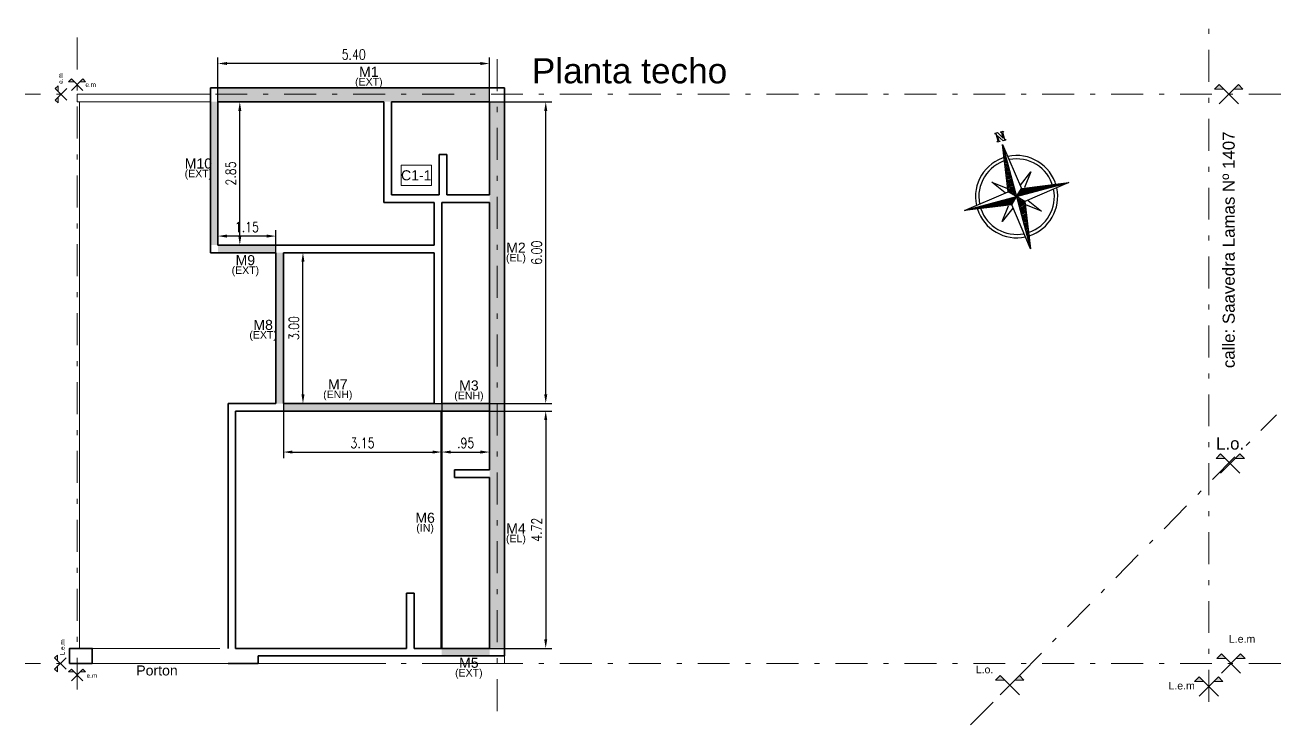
# Model space of a CAD drawing. Header units: millimetres. Extents: x 2761 to 3221, y 1635 to 1962.
# Drawn here: x 2918.22 to 2943.19, y 1858.56 to 1872.47 of the extents above; entities that cross this region are included whole.
import ezdxf
from ezdxf.enums import TextEntityAlignment as Align

# ---------------------------------------------------------------- set-up
doc = ezdxf.new("R2010")
doc.units = ezdxf.units.MM
for name, pattern in [('ACAD_ISO10W100', [18, 12, -3, 0, -3]), ('DASHDOT', [25.4, 12.7, -6.35, 0, -6.35]), ('DASHED', [19.05, 12.7, -6.35])]:
    doc.linetypes.add(name, pattern=pattern)
doc.layers.get('Defpoints').update_dxf_attribs({"lineweight": 5})
for name, color, linetype, lineweight in [('Detalles', 3, 'Continuous', 15), ('Ejes', 3, 'DASHDOT', 13), ('Muros', 6, 'Continuous', 50), ('Muros de la envolvente térmica', 5, 'Continuous', 15), ('Proyecciones', 249, 'DASHED', 0), ('Textos', 3, 'Continuous', 9)]:
    doc.layers.add(name, color=color, linetype=linetype, lineweight=lineweight)
doc.layers.add('No View', color=70, linetype='Continuous', plot=False)
doc.styles.add('cotas', font='romans.shx', dxfattribs={"width": 0.8})
doc.styles.get("Standard").update_dxf_attribs({"font": 'arial.ttf'})
doc.dimstyles.new('Esc 1-100', dxfattribs={"dimtxt": 0.2, "dimasz": 0.18, "dimexe": 0.12, "dimexo": 0, "dimgap": 0.08, "dimtad": 1, "dimzin": 4, "dimdsep": 46, "dimtxsty": 'cotas', "dimcen": 2.5, "dimclrd": 7, "dimclre": 7, "dimclrt": 256, "dimaunit": 1, "dimadec": 3, "dimazin": 0, "dimtfac": 1, "dimtmove": 1, "dimatfit": 3, "dimfxl": 0.12, "dimarcsym": 0})

# ---------------------------------------------------------------- blocks, each defined once
blk = doc.blocks.new('*X5')
at = {"color": 0, "linetype": 'ByBlock'}
for p, q in [((-217.53, 160.5), (-217.53, 160.5)), ((-217.52, 160.498), (-217.52, 160.5)), ((-217.51, 160.497), (-217.51, 160.5)), ((-217.5, 160.496), (-217.5, 160.5)), ((-217.49, 160.494), (-217.49, 160.5)), ((-217.48, 160.493), (-217.48, 160.5)), ((-217.47, 160.491), (-217.47, 160.5)), ((-217.46, 160.49), (-217.46, 160.5)), ((-217.45, 160.488), (-217.45, 160.5)), ((-217.44, 160.487), (-217.44, 160.5)), ((-217.43, 160.486), (-217.43, 160.5)), ((-217.42, 160.484), (-217.42, 160.5)), ((-217.41, 160.483), (-217.41, 160.5)), ((-217.4, 160.481), (-217.4, 160.5)), ((-217.39, 160.48), (-217.39, 160.5)), ((-217.38, 160.478), (-217.38, 160.5)), ((-217.37, 160.477), (-217.37, 160.5)), ((-217.36, 160.476), (-217.36, 160.5)), ((-217.35, 160.474), (-217.35, 160.5)), ((-217.34, 160.473), (-217.34, 160.5)), ((-217.33, 160.471), (-217.33, 160.5)), ((-217.32, 160.47), (-217.32, 160.5)), ((-217.31, 160.468), (-217.31, 160.5)), ((-217.3, 160.467), (-217.3, 160.5)), ((-217.29, 160.466), (-217.29, 160.5)), ((-217.28, 160.464), (-217.28, 160.5)), ((-217.27, 160.463), (-217.27, 160.5)), ((-217.26, 160.461), (-217.26, 160.5)), ((-217.25, 160.46), (-217.25, 160.5)), ((-217.24, 160.458), (-217.24, 160.5)), ((-217.23, 160.457), (-217.23, 160.5)), ((-217.22, 160.456), (-217.22, 160.5)), ((-217.21, 160.454), (-217.21, 160.5)), ((-217.2, 160.453), (-217.2, 160.5)), ((-217.19, 160.451), (-217.19, 160.5)), ((-217.18, 160.45), (-217.18, 160.5)), ((-217.17, 160.448), (-217.17, 160.5)), ((-217.16, 160.447), (-217.16, 160.5)), ((-217.15, 160.446), (-217.15, 160.5)), ((-217.14, 160.444), (-217.14, 160.5)), ((-217.13, 160.443), (-217.13, 160.5)), ((-217.12, 160.441), (-217.12, 160.5)), ((-217.11, 160.44), (-217.11, 160.5)), ((-217.1, 160.438), (-217.1, 160.5)), ((-217.09, 160.441), (-217.09, 160.5)), ((-217.08, 160.451), (-217.08, 160.5)), ((-217.07, 160.461), (-217.07, 160.5)), ((-217.06, 160.471), (-217.06, 160.5)), ((-217.05, 160.481), (-217.05, 160.5)), ((-217.04, 160.491), (-217.04, 160.5))]:
    blk.add_line(p, q, dxfattribs=at)
blk = doc.blocks.new('Sbpln014')
at = {"color": 0, "linetype": 'ByBlock'}
for p, q in [((-0.156, 0.156), (0, 1.25)), ((0, 1.25), (0.156, 0.156)), ((0, 1.25), (0, 0)), ((-0.234, 0.156), (-0.469, 0.469)), ((-0.469, 0.469), (-0.156, 0.234)), ((0.156, 0.234), (0.469, 0.469)), ((0.469, 0.469), (0.234, 0.156)), ((-1.25, 0), (-0.156, 0.156)), ((-0.156, -0.156), (-1.25, 0)), ((0, 0), (-1.25, 0)), ((-0.156, 0.156), (0, 0)), ((-0.156, -0.156), (0, 0)), ((0, 0), (0.156, 0.156)), ((0, 0), (0.156, -0.156)), ((0, 0), (0, -1.25)), ((1.25, 0), (0, 0)), ((0.156, 0.156), (1.25, 0)), ((-0.469, -0.469), (-0.234, -0.156)), ((-0.156, -0.234), (-0.469, -0.469)), ((0, -1.25), (-0.156, -0.156)), ((0.156, -0.156), (0, -1.25)), ((1.25, 0), (0.156, -0.156)), ((0.469, -0.469), (0.156, -0.234)), ((0.234, -0.156), (0.469, -0.469))]:
    blk.add_line(p, q, dxfattribs=at)
blk.add_lwpolyline([(1.348, 0.064), (1.348, 0.044), (1.328, 0.044), (1.328, 0.103), (1.348, 0.103), (1.348, 0.083), (1.523, 0.083), (1.523, 0.103), (1.543, 0.103), (1.543, 0.044), (1.387, -0.053), (1.523, -0.053), (1.523, -0.034), (1.543, -0.034), (1.543, -0.092), (1.523, -0.092), (1.523, -0.073), (1.348, -0.073), (1.348, -0.092), (1.328, -0.092), (1.328, -0.034), (1.484, 0.064), (1.348, 0.064)], dxfattribs=at)
for radius, start, end in [(0.95, 92.5891, 177.4109), (0.873, 93.5464, 176.4536), (0.95, 0, 87.4109), (0.873, 0, 86.4536), (0.95, 182.5891, 267.4109), (0.873, 183.5464, 266.4536), (0.95, 270, 357.4109), (0.873, 270, 356.4536)]:
    blk.add_arc((0, 0), radius, start, end, dxfattribs=at)
for p, xscale, yscale, zscale, rotation in [((-401.25, -542.578), 2.499999999999996, 2.499999999999996, 2.499999999999996, 270), ((-542.578, 401.25), 2.5, 2.5, 2.5, 180), ((401.25, 542.578), 2.5, 2.5, 2.5, 90)]:
    blk.add_blockref('*X5', p, dxfattribs=dict(at, xscale=xscale, yscale=yscale, zscale=zscale, rotation=rotation))
at = {"color": 0, "linetype": 'ByBlock', "xscale": 2.5, "yscale": 2.5, "zscale": 2.5}
blk.add_blockref('*X5', (542.578, -401.25), dxfattribs=at)
blk = doc.blocks.new('*D172')
at = {"layer": 'Defpoints', "color": 0, "transparency": 16777216}
for p in [(2926.508, 1864.948), (2927.458, 1864.948), (2927.458, 1863.983)]:
    blk.add_point(p, dxfattribs=at)
at = {"layer": 'No View', "color": 7, "lineweight": -2, "transparency": 16777216}
for p, q in [((2926.508, 1864.948), (2926.508, 1863.863)), ((2927.458, 1864.948), (2927.458, 1863.863)), ((2926.688, 1863.983), (2927.278, 1863.983))]:
    blk.add_line(p, q, dxfattribs=at)
at = {"layer": 'No View', "color": 7, "transparency": 16777216}
for points in [[(2926.688, 1864.013), (2926.688, 1863.953), (2926.508, 1863.983)], [(2927.278, 1864.013), (2927.278, 1863.953), (2927.458, 1863.983)]]:
    blk.add_solid(points, dxfattribs=at)
at = {"layer": 'No View', "transparency": 16777216, "insert": (2926.983, 1864.163), "char_height": 0.2, "attachment_point": 5, "style": 'cotas'}
blk.add_mtext('.95', dxfattribs=at)
blk = doc.blocks.new('*D173')
at = {"layer": 'Defpoints', "color": 0, "transparency": 16777216}
for p in [(2923.358, 1864.948), (2926.508, 1864.948), (2926.508, 1863.983)]:
    blk.add_point(p, dxfattribs=at)
at = {"layer": 'No View', "color": 7, "lineweight": -2, "transparency": 16777216}
for p, q in [((2923.358, 1864.948), (2923.358, 1863.863)), ((2926.508, 1864.948), (2926.508, 1863.863)), ((2923.538, 1863.983), (2926.328, 1863.983))]:
    blk.add_line(p, q, dxfattribs=at)
at = {"layer": 'No View', "color": 7, "transparency": 16777216}
for points in [[(2923.538, 1864.013), (2923.538, 1863.953), (2923.358, 1863.983)], [(2926.328, 1864.013), (2926.328, 1863.953), (2926.508, 1863.983)]]:
    blk.add_solid(points, dxfattribs=at)
at = {"layer": 'No View', "transparency": 16777216, "insert": (2924.933, 1864.163), "char_height": 0.2, "attachment_point": 5, "style": 'cotas'}
blk.add_mtext('3.15', dxfattribs=at)
blk = doc.blocks.new('*D174')
at = {"layer": 'Defpoints', "color": 0, "transparency": 16777216}
for p in [(2927.458, 1870.948), (2928.575, 1870.948), (2927.458, 1864.948)]:
    blk.add_point(p, dxfattribs=at)
at = {"layer": 'No View', "color": 7, "lineweight": -2, "transparency": 16777216}
for p, q in [((2927.458, 1870.948), (2928.695, 1870.948)), ((2928.575, 1865.128), (2928.575, 1870.768)), ((2927.458, 1864.948), (2928.695, 1864.948))]:
    blk.add_line(p, q, dxfattribs=at)
at = {"layer": 'No View', "color": 7, "transparency": 16777216}
for points in [[(2928.545, 1870.768), (2928.605, 1870.768), (2928.575, 1870.948)], [(2928.545, 1865.128), (2928.605, 1865.128), (2928.575, 1864.948)]]:
    blk.add_solid(points, dxfattribs=at)
at = {"layer": 'No View', "transparency": 16777216, "insert": (2928.395, 1867.948), "char_height": 0.2, "attachment_point": 5, "rotation": 90, "style": 'cotas'}
blk.add_mtext('6.00', dxfattribs=at)
blk = doc.blocks.new('*D175')
at = {"layer": 'Defpoints', "color": 0, "transparency": 16777216}
for p in [(2922.058, 1871.71), (2922.058, 1870.948), (2927.458, 1870.948)]:
    blk.add_point(p, dxfattribs=at)
at = {"layer": 'No View', "color": 7, "lineweight": -2, "transparency": 16777216}
for p, q in [((2922.058, 1870.948), (2922.058, 1871.83)), ((2927.278, 1871.71), (2922.238, 1871.71)), ((2927.458, 1870.948), (2927.458, 1871.83))]:
    blk.add_line(p, q, dxfattribs=at)
at = {"layer": 'No View', "color": 7, "transparency": 16777216}
for points in [[(2922.238, 1871.74), (2922.238, 1871.68), (2922.058, 1871.71)], [(2927.278, 1871.74), (2927.278, 1871.68), (2927.458, 1871.71)]]:
    blk.add_solid(points, dxfattribs=at)
at = {"layer": 'No View', "transparency": 16777216, "insert": (2924.758, 1871.89), "char_height": 0.2, "attachment_point": 5, "style": 'cotas'}
blk.add_mtext('5.40', dxfattribs=at)
blk = doc.blocks.new('*D176')
at = {"layer": 'Defpoints', "color": 0, "transparency": 16777216}
for p in [(2922.058, 1870.948), (2922.493, 1870.948), (2922.058, 1868.098)]:
    blk.add_point(p, dxfattribs=at)
at = {"layer": 'No View', "color": 7, "lineweight": -2, "transparency": 16777216}
for p, q in [((2922.058, 1870.948), (2922.613, 1870.948)), ((2922.493, 1868.278), (2922.493, 1870.768)), ((2922.058, 1868.098), (2922.613, 1868.098))]:
    blk.add_line(p, q, dxfattribs=at)
at = {"layer": 'No View', "color": 7, "transparency": 16777216}
for points in [[(2922.463, 1870.768), (2922.523, 1870.768), (2922.493, 1870.948)], [(2922.463, 1868.278), (2922.523, 1868.278), (2922.493, 1868.098)]]:
    blk.add_solid(points, dxfattribs=at)
at = {"layer": 'No View', "transparency": 16777216, "insert": (2922.313, 1869.523), "char_height": 0.2, "attachment_point": 5, "rotation": 90, "style": 'cotas'}
blk.add_mtext('2.85', dxfattribs=at)
blk = doc.blocks.new('*D177')
at = {"layer": 'Defpoints', "color": 0, "transparency": 16777216}
for p in [(2923.358, 1867.948), (2923.748, 1867.948), (2923.358, 1864.948)]:
    blk.add_point(p, dxfattribs=at)
at = {"layer": 'No View', "color": 7, "lineweight": -2, "transparency": 16777216}
for p, q in [((2923.358, 1867.948), (2923.868, 1867.948)), ((2923.748, 1865.128), (2923.748, 1867.768)), ((2923.358, 1864.948), (2923.868, 1864.948))]:
    blk.add_line(p, q, dxfattribs=at)
at = {"layer": 'No View', "color": 7, "transparency": 16777216}
for points in [[(2923.718, 1867.768), (2923.778, 1867.768), (2923.748, 1867.948)], [(2923.718, 1865.128), (2923.778, 1865.128), (2923.748, 1864.948)]]:
    blk.add_solid(points, dxfattribs=at)
at = {"layer": 'No View', "transparency": 16777216, "insert": (2923.568, 1866.448), "char_height": 0.2, "attachment_point": 5, "rotation": 90, "style": 'cotas'}
blk.add_mtext('3.00', dxfattribs=at)
blk = doc.blocks.new('*D178')
at = {"layer": 'Defpoints', "color": 0, "transparency": 16777216}
for p in [(2922.058, 1868.278), (2922.058, 1868.098), (2923.208, 1867.948)]:
    blk.add_point(p, dxfattribs=at)
at = {"layer": 'No View', "color": 7, "lineweight": -2, "transparency": 16777216}
for p, q in [((2922.058, 1868.098), (2922.058, 1868.398)), ((2923.208, 1867.948), (2923.208, 1868.398)), ((2923.028, 1868.278), (2922.238, 1868.278))]:
    blk.add_line(p, q, dxfattribs=at)
at = {"layer": 'No View', "color": 7, "transparency": 16777216}
for points in [[(2922.238, 1868.308), (2922.238, 1868.248), (2922.058, 1868.278)], [(2923.028, 1868.308), (2923.028, 1868.248), (2923.208, 1868.278)]]:
    blk.add_solid(points, dxfattribs=at)
at = {"layer": 'No View', "transparency": 16777216, "insert": (2922.633, 1868.458), "char_height": 0.2, "attachment_point": 5, "style": 'cotas'}
blk.add_mtext('1.15', dxfattribs=at)
blk = doc.blocks.new('*D179')
at = {"layer": 'Defpoints', "color": 0, "transparency": 16777216}
for p in [(2927.458, 1864.798), (2927.458, 1860.078), (2928.575, 1860.078)]:
    blk.add_point(p, dxfattribs=at)
at = {"layer": 'No View', "color": 7, "lineweight": -2, "transparency": 16777216}
for p, q in [((2927.458, 1864.798), (2928.695, 1864.798)), ((2928.575, 1864.618), (2928.575, 1860.258)), ((2927.458, 1860.078), (2928.695, 1860.078))]:
    blk.add_line(p, q, dxfattribs=at)
at = {"layer": 'No View', "color": 7, "transparency": 16777216}
for points in [[(2928.545, 1864.618), (2928.605, 1864.618), (2928.575, 1864.798)], [(2928.545, 1860.258), (2928.605, 1860.258), (2928.575, 1860.078)]]:
    blk.add_solid(points, dxfattribs=at)
at = {"layer": 'No View', "transparency": 16777216, "insert": (2928.395, 1862.438), "char_height": 0.2, "attachment_point": 5, "rotation": 90, "style": 'cotas'}
blk.add_mtext('4.72', dxfattribs=at)

msp = doc.modelspace()

# ---------------------------------------------------------------- hatches: boundary and pattern name
at = {"layer": 'Muros de la envolvente térmica', "lineweight": 20}
h = msp.add_hatch(color=256, dxfattribs=at)
h.dxf.hatch_style = 1
h.paths.add_polyline_path([(2923.208, 1868.098), (2922.058, 1868.098), (2922.058, 1867.948), (2923.208, 1867.948)])
h.paths.add_polyline_path([(2922.058, 1870.948), (2921.908, 1870.949), (2921.908, 1868.098), (2922.058, 1868.098)])
h.paths.add_polyline_path([(2923.358, 1867.948), (2923.208, 1867.948), (2923.208, 1864.948), (2923.358, 1864.948)])
h.paths.add_polyline_path([(2927.458, 1860.078), (2926.508, 1860.078), (2926.508, 1859.928), (2927.458, 1859.928)])
h.paths.add_polyline_path([(2927.608, 1870.948), (2927.458, 1870.948), (2927.458, 1869.098), (2927.458, 1868.948), (2927.458, 1864.948), (2927.608, 1864.948)])
h.paths.add_polyline_path([(2927.758, 1870.948), (2927.608, 1870.948), (2927.608, 1864.948), (2927.758, 1864.948)])
h.paths.add_polyline_path([(2927.458, 1871.099), (2922.058, 1871.099), (2922.058, 1870.948), (2925.358, 1870.948), (2925.508, 1870.948), (2927.458, 1870.948)])
h.paths.add_polyline_path([(2927.458, 1871.228), (2922.058, 1871.228), (2922.058, 1871.099), (2927.458, 1871.099)])
h = msp.add_hatch(color=256, dxfattribs=at)
h.dxf.hatch_style = 1
h.paths.add_polyline_path([(2926.508, 1864.798), (2926.488, 1864.798), (2926.488, 1860.078), (2926.508, 1860.078)])
h.paths.add_polyline_path([(2927.758, 1864.948), (2927.608, 1864.948), (2927.608, 1860.078), (2927.758, 1860.078)])
h.paths.add_polyline_path([(2927.458, 1864.948), (2926.508, 1864.948), (2926.358, 1864.948), (2923.358, 1864.948), (2923.358, 1864.798), (2927.458, 1864.798)])
h.paths.add_polyline_path([(2927.458, 1860.078), (2927.608, 1860.078), (2927.608, 1864.948), (2927.458, 1864.948), (2927.458, 1863.628)])
at = {"layer": 'Textos', "true_color": 0xc7c8ca}
h = msp.add_hatch(color=9, dxfattribs=at)
h.paths.add_polyline_path([(2919.143, 1871.404), (2919.089, 1871.348), (2919.198, 1871.348)])
h.paths.add_polyline_path([(2919.373, 1871.404), (2919.318, 1871.348), (2919.427, 1871.348)])
h = msp.add_hatch(color=9, dxfattribs=at)
h.paths.add_polyline_path([(2918.823, 1870.984), (2918.878, 1870.93), (2918.878, 1871.039)])
h.paths.add_polyline_path([(2918.823, 1871.214), (2918.878, 1871.159), (2918.878, 1871.267)])
h = msp.add_hatch(color=9, dxfattribs=at)
h.paths.add_polyline_path([(2941.962, 1871.291), (2941.872, 1871.199), (2942.054, 1871.199)])
h.paths.add_polyline_path([(2942.346, 1871.291), (2942.254, 1871.199), (2942.435, 1871.199)])
at = {"layer": 'Textos', "lineweight": 18, "true_color": 0xc7c8ca}
h = msp.add_hatch(color=9, dxfattribs=at)
h.paths.add_polyline_path([(2941.994, 1863.946), (2941.904, 1863.854), (2942.086, 1863.854)])
h.paths.add_polyline_path([(2942.378, 1863.946), (2942.286, 1863.854), (2942.467, 1863.854)])
at = {"layer": 'Textos', "true_color": 0xc7c8ca}
h = msp.add_hatch(color=9, dxfattribs=at)
h.paths.add_polyline_path([(2918.811, 1859.664), (2918.866, 1859.61), (2918.866, 1859.719)])
h.paths.add_polyline_path([(2918.811, 1859.894), (2918.866, 1859.839), (2918.866, 1859.947)])
h = msp.add_hatch(color=9, dxfattribs=at)
h.paths.add_polyline_path([(2942.008, 1859.97), (2941.918, 1859.878), (2942.1, 1859.878)])
h.paths.add_polyline_path([(2942.392, 1859.97), (2942.3, 1859.878), (2942.481, 1859.878)])
h = msp.add_hatch(color=9, dxfattribs=at)
h.paths.add_polyline_path([(2919.143, 1859.666), (2919.089, 1859.611), (2919.198, 1859.611)])
h.paths.add_polyline_path([(2919.373, 1859.666), (2919.318, 1859.611), (2919.427, 1859.611)])
h = msp.add_hatch(color=9, dxfattribs=at)
h.paths.add_polyline_path([(2937.608, 1859.538), (2937.519, 1859.446), (2937.7, 1859.446)])
h.paths.add_polyline_path([(2937.992, 1859.538), (2937.9, 1859.446), (2938.082, 1859.446)])
h = msp.add_hatch(color=9, dxfattribs=at)
h.paths.add_polyline_path([(2941.565, 1859.514), (2941.476, 1859.422), (2941.657, 1859.422)])
h.paths.add_polyline_path([(2941.949, 1859.514), (2941.857, 1859.422), (2942.039, 1859.422)])

# ---------------------------------------------------------------- linework, layer by layer
at = {"layer": 'Detalles', "color": 9, "lineweight": 20, "true_color": 0xc7c8ca}
msp.add_line((2919.308, 1870.949), (2919.308, 1860.079), dxfattribs=at)
at = {"layer": 'Ejes', "color": 9, "ltscale": 0.05, "true_color": 0xc7c8ca}
for p, q in [((2941.757, 1859.015), (2941.757, 1872.474)), ((2919.258, 1872.224), (2919.258, 1859.015)), ((2927.608, 1871.798), (2927.608, 1858.701)), ((2943.192, 1871.099), (2918.224, 1871.099)), ((2937.023, 1858.557), (2943.103, 1864.724)), ((2943.192, 1859.779), (2918.224, 1859.779))]:
    msp.add_line(p, q, dxfattribs=at)
at = {"layer": 'Muros', "color": 9, "lineweight": 20, "true_color": 0xc7c8ca}
for p, q in [((2921.908, 1871.099), (2919.258, 1871.099)), ((2919.258, 1871.099), (2919.258, 1870.949)), ((2921.908, 1870.949), (2919.258, 1870.949))]:
    msp.add_line(p, q, dxfattribs=at)
at = {"layer": 'Muros', "color": 9, "lineweight": 35, "true_color": 0xc7c8ca}
for p, q in [((2927.758, 1871.228), (2921.908, 1871.228)), ((2921.908, 1871.228), (2921.908, 1867.948)), ((2927.758, 1871.228), (2927.758, 1859.928)), ((2925.358, 1870.948), (2922.058, 1870.948)), ((2922.058, 1868.098), (2922.058, 1870.948)), ((2925.358, 1870.948), (2925.358, 1868.948)), ((2927.458, 1870.948), (2925.508, 1870.948)), ((2925.508, 1870.948), (2925.508, 1869.098)), ((2927.458, 1870.948), (2927.458, 1869.098)), ((2926.458, 1869.098), (2926.458, 1869.898)), ((2926.458, 1869.898), (2926.608, 1869.898)), ((2926.608, 1869.098), (2926.608, 1869.898)), ((2925.508, 1869.098), (2926.458, 1869.098)), ((2926.608, 1869.098), (2927.458, 1869.098)), ((2925.358, 1868.948), (2926.358, 1868.948)), ((2926.358, 1868.948), (2926.358, 1868.098)), ((2926.508, 1868.948), (2926.508, 1864.948)), ((2926.508, 1868.948), (2926.608, 1868.948)), ((2926.608, 1868.948), (2927.458, 1868.948)), ((2927.458, 1868.948), (2927.458, 1863.628)), ((2922.058, 1868.098), (2926.358, 1868.098)), ((2926.508, 1868.098), (2926.508, 1867.948)), ((2921.908, 1867.948), (2923.208, 1867.948)), ((2923.208, 1867.948), (2923.208, 1864.948)), ((2923.358, 1867.948), (2923.358, 1864.948)), ((2923.358, 1867.948), (2926.358, 1867.948)), ((2926.358, 1867.948), (2926.358, 1864.948)), ((2922.258, 1864.948), (2922.258, 1860.078)), ((2923.208, 1864.948), (2922.258, 1864.948)), ((2926.358, 1864.948), (2923.358, 1864.948)), ((2927.458, 1864.948), (2926.508, 1864.948)), ((2922.408, 1864.798), (2922.408, 1860.078)), ((2927.458, 1864.798), (2922.408, 1864.798)), ((2926.758, 1863.628), (2926.758, 1863.478)), ((2927.458, 1863.628), (2926.758, 1863.628)), ((2926.759, 1863.478), (2926.758, 1863.478)), ((2927.458, 1863.478), (2926.759, 1863.478)), ((2927.458, 1863.478), (2927.458, 1860.078)), ((2925.808, 1861.177), (2925.808, 1860.078)), ((2925.958, 1861.177), (2925.808, 1861.177)), ((2925.958, 1861.177), (2925.958, 1860.078)), ((2922.408, 1860.078), (2925.808, 1860.078)), ((2922.858, 1859.928), (2927.758, 1859.928)), ((2927.458, 1860.078), (2925.958, 1860.078))]:
    msp.add_line(p, q, dxfattribs=at)
for points in [[(2919.108, 1859.779), (2919.558, 1859.779), (2919.558, 1860.079), (2919.108, 1860.079), (2919.108, 1859.779)], [(2922.258, 1859.779), (2922.858, 1859.779), (2922.858, 1859.928)]]:
    msp.add_lwpolyline(points, dxfattribs=at)
at = {"layer": 'No View'}
for p, q in [((2923.358, 1864.948), (2923.358, 1864.798)), ((2926.358, 1864.948), (2926.508, 1864.948)), ((2927.458, 1864.948), (2927.758, 1864.948)), ((2926.488, 1864.798), (2926.488, 1860.078)), ((2926.508, 1864.798), (2926.508, 1860.078)), ((2927.458, 1860.078), (2927.758, 1860.078))]:
    msp.add_line(p, q, dxfattribs=at)
at = {"layer": 'Proyecciones', "color": 9, "ltscale": 0.2, "true_color": 0xc7c8ca}
for p, q in [((2919.558, 1860.079), (2922.258, 1860.078)), ((2927.758, 1859.928), (2927.758, 1859.779)), ((2919.558, 1859.78), (2922.258, 1859.779)), ((2922.858, 1859.779), (2927.758, 1859.779))]:
    msp.add_line(p, q, dxfattribs=at)
msp.add_lwpolyline([(2925.701, 1869.287), (2926.301, 1869.287), (2926.301, 1869.687), (2925.701, 1869.687)], close=True, dxfattribs=at)
at = {"layer": 'Textos', "color": 9, "true_color": 0xc7c8ca}
for p, q in [((2919.143, 1871.404), (2919.089, 1871.348)), ((2919.198, 1871.348), (2919.089, 1871.348)), ((2919.143, 1871.404), (2919.373, 1871.173)), ((2919.143, 1871.173), (2919.373, 1871.404)), ((2919.427, 1871.348), (2919.318, 1871.348)), ((2919.373, 1871.404), (2919.427, 1871.348)), ((2918.823, 1871.214), (2918.878, 1871.267)), ((2918.823, 1870.984), (2919.053, 1871.214)), ((2919.053, 1870.984), (2918.823, 1871.214)), ((2918.878, 1871.267), (2918.878, 1871.159)), ((2941.962, 1871.291), (2941.872, 1871.199)), ((2942.054, 1871.199), (2941.872, 1871.199)), ((2941.962, 1871.291), (2942.346, 1870.907)), ((2941.962, 1870.907), (2942.346, 1871.291)), ((2942.435, 1871.199), (2942.254, 1871.199)), ((2942.346, 1871.291), (2942.435, 1871.199)), ((2918.823, 1870.984), (2918.878, 1870.93)), ((2918.878, 1871.039), (2918.878, 1870.93)), ((2918.811, 1859.664), (2919.042, 1859.894)), ((2919.042, 1859.664), (2918.811, 1859.894)), ((2942.008, 1859.97), (2941.918, 1859.878)), ((2942.1, 1859.878), (2941.918, 1859.878)), ((2942.008, 1859.97), (2942.392, 1859.586)), ((2942.008, 1859.586), (2942.392, 1859.97)), ((2942.481, 1859.878), (2942.3, 1859.878)), ((2942.392, 1859.97), (2942.481, 1859.878)), ((2918.811, 1859.664), (2918.866, 1859.61)), ((2918.866, 1859.719), (2918.866, 1859.61)), ((2919.143, 1859.666), (2919.089, 1859.611)), ((2919.198, 1859.611), (2919.089, 1859.611)), ((2919.143, 1859.666), (2919.373, 1859.435)), ((2919.143, 1859.435), (2919.373, 1859.666)), ((2919.427, 1859.611), (2919.318, 1859.611)), ((2919.373, 1859.666), (2919.427, 1859.611)), ((2937.608, 1859.538), (2937.519, 1859.446)), ((2937.7, 1859.446), (2937.519, 1859.446)), ((2937.608, 1859.538), (2937.992, 1859.154)), ((2937.608, 1859.154), (2937.992, 1859.538)), ((2938.082, 1859.446), (2937.9, 1859.446)), ((2937.992, 1859.538), (2938.082, 1859.446)), ((2941.565, 1859.514), (2941.476, 1859.422)), ((2941.657, 1859.422), (2941.476, 1859.422)), ((2941.565, 1859.514), (2941.949, 1859.13)), ((2941.565, 1859.13), (2941.949, 1859.514)), ((2942.039, 1859.422), (2941.857, 1859.422)), ((2941.949, 1859.514), (2942.039, 1859.422))]:
    msp.add_line(p, q, dxfattribs=at)
at = {"layer": 'Textos', "color": 9, "linetype": 'ACAD_ISO10W100', "lineweight": 18, "true_color": 0xc7c8ca}
for p, q in [((2941.994, 1863.946), (2941.904, 1863.854)), ((2942.086, 1863.854), (2941.904, 1863.854)), ((2942.467, 1863.854), (2942.286, 1863.854)), ((2942.378, 1863.946), (2942.467, 1863.854)), ((2918.811, 1859.894), (2918.866, 1859.947)), ((2918.866, 1859.947), (2918.866, 1859.839))]:
    msp.add_line(p, q, dxfattribs=at)
at = {"layer": 'Textos', "color": 9, "linetype": 'ACAD_ISO10W100', "lineweight": 18, "ltscale": 0.16, "true_color": 0xc7c8ca}
for p, q in [((2941.994, 1863.946), (2942.378, 1863.562)), ((2941.994, 1863.562), (2942.378, 1863.946))]:
    msp.add_line(p, q, dxfattribs=at)

# ---------------------------------------------------------------- block references
at = {"color": 9, "ltscale": 0.7, "true_color": 0xc7c8ca, "xscale": 0.8605317641614497, "yscale": 0.8605317641614497, "zscale": 0.8605317641614497, "rotation": 105.0000000000084}
msp.add_blockref('Sbpln014', (2937.937, 1869.062), dxfattribs=at)

# ---------------------------------------------------------------- texts
at = {"layer": 'Textos', "color": 18, "lineweight": 20, "true_color": 0x000000}
for s, height, p in [('M1', 0.2, (2925.058, 1871.445)), ('(EXT)', 0.15, (2925.058, 1871.272)), ('(EXT)', 0.15, (2921.669, 1869.448)), ('M10', 0.2, (2921.669, 1869.622)), ('M2', 0.2, (2927.983, 1867.948)), ('M9', 0.2, (2922.603, 1867.699)), ('(EL)', 0.15, (2927.983, 1867.775)), ('(EXT)', 0.15, (2922.603, 1867.525)), ('M8', 0.2, (2922.956, 1866.412)), ('(EXT)', 0.15, (2922.956, 1866.239)), ('M7', 0.2, (2924.441, 1865.228)), ('M3', 0.2, (2927.048, 1865.207)), ('(ENH)', 0.15, (2924.441, 1865.055)), ('(ENH)', 0.15, (2927.048, 1865.034)), ('M6', 0.2, (2926.177, 1862.576)), ('(IN)', 0.15, (2926.177, 1862.403)), ('M4', 0.2, (2927.983, 1862.363)), ('(EL)', 0.15, (2927.983, 1862.19)), ('M5', 0.2, (2927.046, 1859.692)), ('(EXT)', 0.15, (2927.046, 1859.519))]:
    msp.add_text(s, height=height, dxfattribs=at).set_placement(p, align=Align.CENTER)
at = {"layer": 'Textos', "color": 9, "lineweight": 20, "true_color": 0xc7c8ca}
for s, p in [('e.m', (2918.976, 1871.306)), ('L.e.m', (2919.008, 1859.943))]:
    msp.add_text(s, height=0.09, rotation=90, dxfattribs=at).set_placement(p)
for p in [(2919.423, 1871.244), (2919.446, 1859.493)]:
    msp.add_text('e.m', height=0.09, dxfattribs=at).set_placement(p)
at = {"layer": 'Textos', "color": 18, "lineweight": 20, "true_color": 0x000000}
msp.add_text('C1-1', height=0.2, dxfattribs=at).set_placement((2926.001, 1869.487), align=Align.MIDDLE)
at = {"layer": 'Textos', "color": 9, "lineweight": 20, "true_color": 0xc7c8ca}
msp.add_text('Porton', height=0.2, dxfattribs=at).set_placement((2920.846, 1859.54), align=Align.CENTER)
at = {"layer": 'Textos', "color": 7, "insert": (2928.3, 1871.562), "char_height": 0.5, "width": 3.95667, "attachment_point": 4}
msp.add_mtext('{\\fArial|b0|i0|c0|p34;Planta techo}', dxfattribs=at)
at = {"layer": 'Textos', "color": 9, "true_color": 0xc7c8ca, "insert": (2942.034, 1865.652), "char_height": 0.24, "width": 4.92052, "attachment_point": 1, "rotation": 90}
msp.add_mtext('{\\fArial|b0|i0|c0|p34;calle: Saavedra Lamas Nº 1407}', dxfattribs=at)
at = {"layer": 'Textos', "color": 9, "lineweight": 18, "true_color": 0xc7c8ca, "insert": (2942.462, 1864.273), "char_height": 0.24, "width": 1.51542, "attachment_point": 3}
msp.add_mtext('{\\fArial|b0|i0|c0|p34;L.o.}', dxfattribs=at)
at = {"layer": 'Textos', "color": 9, "true_color": 0xc7c8ca, "char_height": 0.15, "width": 2.1098, "attachment_point": 3}
for s, insert in [('{\\fArial|b0|i0|c0|p34;L.e.m}', (2942.682, 1860.342)), ('{\\fArial|b0|i0|c0|p34;L.o.}', (2937.474, 1859.733)), ('{\\fArial|b0|i0|c0|p34;L.e.m}', (2941.481, 1859.411))]:
    msp.add_mtext(s, dxfattribs=dict(at, insert=insert))

# ---------------------------------------------------------------- dimensions: what is measured, and where the dimension line sits
at = {"layer": 'No View'}
for base, p1, p2, picture, middle in [((2922.058, 1871.71), (2927.458, 1870.948), (2922.058, 1870.948), '*D175', (2924.758, 1871.89)), ((2922.058, 1868.278), (2923.208, 1867.948), (2922.058, 1868.098), '*D178', (2922.633, 1868.458)), ((2926.508, 1863.983), (2923.358, 1864.948), (2926.508, 1864.948), '*D173', (2924.933, 1864.163)), ((2927.458, 1863.983), (2926.508, 1864.948), (2927.458, 1864.948), '*D172', (2926.983, 1864.163))]:
    dim = msp.add_linear_dim(base=base, p1=p1, p2=p2, dimstyle='Esc 1-100', dxfattribs=at)
    dim.commit()
    dim.dimension.update_dxf_attribs({"geometry": picture, "text_midpoint": middle})
for base, p1, p2, picture, middle in [((2922.493, 1870.948), (2922.058, 1868.098), (2922.058, 1870.948), '*D176', (2922.313, 1869.523)), ((2928.575, 1870.948), (2927.458, 1864.948), (2927.458, 1870.948), '*D174', (2928.395, 1867.948)), ((2923.748, 1867.948), (2923.358, 1864.948), (2923.358, 1867.948), '*D177', (2923.568, 1866.448)), ((2928.575, 1860.078), (2927.458, 1864.798), (2927.458, 1860.078), '*D179', (2928.395, 1862.438))]:
    dim = msp.add_linear_dim(base=base, p1=p1, p2=p2, angle=90, dimstyle='Esc 1-100', dxfattribs=at)
    dim.commit()
    dim.dimension.update_dxf_attribs({"geometry": picture, "text_midpoint": middle})

doc.saveas('drawing.dxf')
